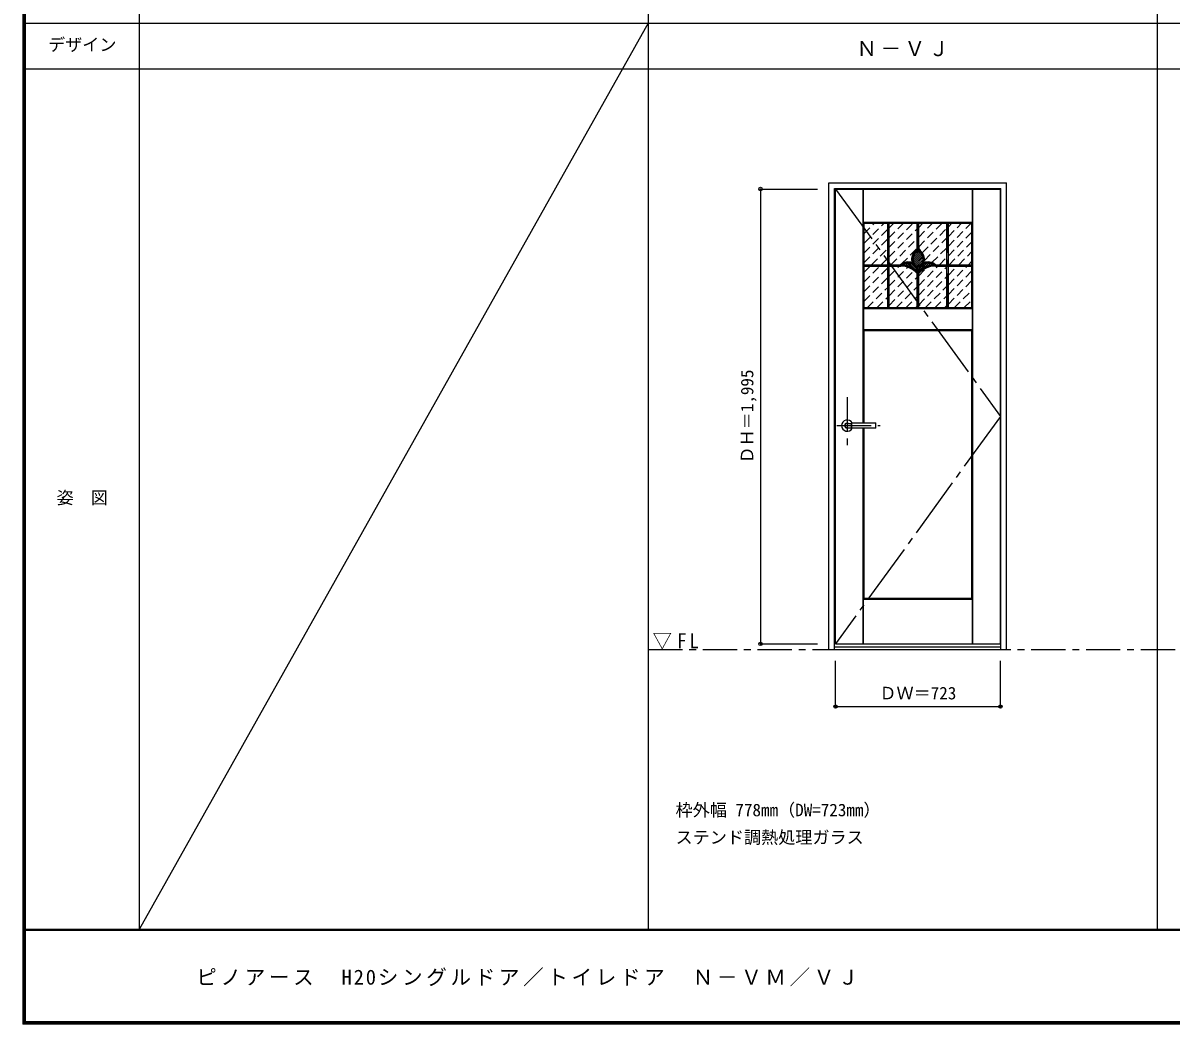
# Model space of a CAD drawing. Units: millimetres, scale not verified. Extents: x -6000 to 5700, y -4307 to 4260.
# Drawn here: x -6000 to -966, y -4205 to 186 of the extents above; entities that cross this region are included whole.
import ezdxf
from ezdxf.enums import TextEntityAlignment as Align

# ---------------------------------------------------------------- set-up
doc = ezdxf.new("R2010")
doc.units = ezdxf.units.MM
doc.header["$LTSCALE"] = 30
doc.header["$PDMODE"] = 32
doc.header["$PDSIZE"] = 15
for name, pattern in [('CHAIN1', [8, 5, -1, 1, -1]), ('CHAIN2', [12, 9, -1, 1, -1]), ('DASHED1', [1.8, 1.2, -0.6])]:
    doc.linetypes.add(name, pattern=pattern)
for name, color, linetype in [('0-1_通り芯', 4, 'CHAIN1'), ('0-2_扉', 3, 'Continuous'), ('0-3_仕上げ', 4, 'Continuous'), ('0-4_枠', 3, 'Continuous'), ('0-5_レバー', 3, 'Continuous'), ('0-7', 7, 'CHAIN2'), ('0-A_文字', 7, 'Continuous'), ('0-B_寸法', 7, 'Continuous'), ('0-C_ハッチ', 4, 'DASHED1'), ('F-1_枠', 6, 'Continuous'), ('F-A_文字', 7, 'Continuous')]:
    doc.layers.add(name, color=color, linetype=linetype)
doc.styles.add('ＭＳ ゴシック', font='')
doc.styles.get('ＭＳ ゴシック').set_extended_font_data('MS Gothic')

msp = doc.modelspace()

# ---------------------------------------------------------------- linework, layer by layer
at = {"layer": '0-1_通り芯'}
for p, q in [((-2385.8, -1456), (-2385.8, -1666)), ((-2430.8, -1580), (-2240.8, -1580))]:
    msp.add_line(p, q, dxfattribs=at)
at = {"layer": '0-1_通り芯', "color": 7}
msp.add_line((-3258.4, -2562.5), (5690, -2562.5), dxfattribs=at)
at = {"layer": '0-2_扉'}
for p, q in [((-2436.8, -542.5), (-1713.8, -542.5)), ((-2436.8, -2537.5), (-2436.8, -542.5)), ((-1713.8, -2537.5), (-1713.8, -542.5)), ((-2436.8, -2537.5), (-1713.8, -2537.5))]:
    msp.add_line(p, q, dxfattribs=at)
at = {"layer": '0-3_仕上げ', "color": 7}
for p, q in [((-2315.8, -1568.5), (-2315.8, -542.5)), ((-2314.8, -689.5), (-2314.8, -542.5)), ((-2313.8, -688.5), (-2313.8, -542.5)), ((-1836.8, -688.5), (-1836.8, -542.5)), ((-1835.8, -689.5), (-1835.8, -542.5)), ((-1834.8, -2537.5), (-1834.8, -542.5)), ((-1838.8, -692.5), (-1835.8, -689.5)), ((-2314.8, -1065.5), (-2311.8, -1062.5)), ((-2314.8, -1065.5), (-2313.8, -1066.5)), ((-2314.8, -1065.5), (-2314.8, -1159.5)), ((-1835.8, -1065.5), (-1835.8, -1159.5)), ((-1838.8, -1162.5), (-1835.8, -1159.5)), ((-1836.8, -1158.5), (-1835.8, -1159.5)), ((-2315.8, -2537.5), (-2315.8, -1591.5)), ((-2314.8, -2340.5), (-2311.8, -2337.5)), ((-2314.8, -2537.5), (-2314.8, -2340.5)), ((-2313.8, -2537.5), (-2313.8, -2341.5)), ((-1836.8, -2537.5), (-1836.8, -2341.5)), ((-1835.8, -2537.5), (-1835.8, -2340.5))]:
    msp.add_line(p, q, dxfattribs=at)
at = {"layer": '0-3_仕上げ', "color": 3}
for p, q in [((-2311.8, -692.5), (-1838.8, -692.5)), ((-2311.8, -1062.5), (-2311.8, -692.5)), ((-2208.3, -1062.5), (-2208.3, -692.5)), ((-2202.3, -1062.5), (-2202.3, -692.5)), ((-2078.3, -797.18), (-2078.3, -692.5)), ((-2072.3, -797.18), (-2072.3, -692.5)), ((-1948.3, -1062.5), (-1948.3, -692.5)), ((-1942.3, -1062.5), (-1942.3, -692.5)), ((-1838.8, -1062.5), (-1838.8, -692.5)), ((-2311.8, -874.5), (-2152.48, -874.5)), ((-2311.8, -880.5), (-2151.3, -880.5)), ((-1999.31, -880.5), (-1838.8, -880.5)), ((-1998.12, -874.5), (-1838.8, -874.5)), ((-2078.3, -1062.5), (-2078.3, -913.62)), ((-2072.3, -1062.5), (-2072.3, -913.62)), ((-2313.8, -1066.5), (-1836.8, -1066.5)), ((-2313.8, -1158.5), (-2313.8, -1066.5)), ((-2311.8, -1062.5), (-1838.8, -1062.5)), ((-1836.8, -1158.5), (-1836.8, -1066.5)), ((-2313.8, -1158.5), (-1836.8, -1158.5)), ((-2311.8, -1162.5), (-1838.8, -1162.5)), ((-2311.8, -1568.5), (-2311.8, -1162.5)), ((-2311.8, -2337.5), (-2311.8, -1591.5))]:
    msp.add_line(p, q, dxfattribs=at)
at = {"layer": '0-3_仕上げ', "color": 3, "linetype": 'CHAIN1'}
for p, q in [((-2205.3, -1062.5), (-2205.3, -692.5)), ((-2075.3, -797.18), (-2075.3, -692.5)), ((-1945.3, -1062.5), (-1945.3, -692.5)), ((-2311.8, -877.5), (-2151.3, -877.5)), ((-1999.3, -877.5), (-1838.8, -877.5)), ((-2075.3, -1062.5), (-2075.3, -907.61))]:
    msp.add_line(p, q, dxfattribs=at)
at = {"layer": '0-3_仕上げ', "color": 7}
for points in [[(-2313.8, -688.5), (-2314.8, -689.5), (-2311.8, -692.5)], [(-2313.8, -688.5), (-1836.8, -688.5), (-1835.8, -689.5)], [(-1838.8, -1062.5), (-1835.8, -1065.5), (-1836.8, -1066.5)], [(-2313.8, -1158.5), (-2314.8, -1159.5), (-2311.8, -1162.5)], [(-2314.8, -2340.5), (-2313.8, -2341.5), (-1836.8, -2341.5)], [(-1838.8, -2337.5), (-1835.8, -2340.5), (-1836.8, -2341.5)]]:
    msp.add_lwpolyline(points, dxfattribs=at)
at = {"layer": '0-3_仕上げ', "color": 3}
msp.add_lwpolyline([(-2311.8, -2337.5), (-1838.8, -2337.5), (-1838.8, -1162.5)], dxfattribs=at)
for centre, radius, start, end in [((-2110.04, -792.94), 32, 311.16277, 353.05604), ((-2040.56, -792.94), 32, 186.94396, 228.83723), ((-2060.68, -849.41), 43, 131.16277, 203.35991), ((-2060.68, -849.41), 37, 131.16277, 225.52075), ((-2110.04, -792.94), 38, 311.16277, 336.10603), ((-2040.56, -792.94), 38, 203.89397, 228.83723), ((-2089.92, -849.41), 37, 314.47925, 48.83723), ((-2089.92, -849.41), 43, 336.64009, 48.83723), ((-2120.23, -910.06), 48, 65.27067, 132.2051), ((-2151.29, -977.5), 97, 41.19177, 90.00377), ((-2120.23, -910.06), 42, 7.55844, 122.98693), ((-2151.29, -977.5), 103, 45.10773, 85.43764), ((-2120.23, -910.06), 48, 20.5908, 45.52075), ((-2030.37, -910.06), 48, 134.47925, 159.4092), ((-1999.31, -977.5), 97, 90, 138.80823), ((-2030.37, -910.06), 42, 57.01307, 172.44156), ((-1999.31, -977.5), 103, 94.56236, 134.89227), ((-2030.37, -910.06), 48, 47.7949, 114.72933)]:
    msp.add_arc(centre, radius, start, end, dxfattribs=at)
at = {"layer": '0-3_仕上げ', "color": 3, "linetype": 'CHAIN1'}
for centre, radius, start, end in [((-2110.04, -792.94), 35, 311.16277, 353.05604), ((-2040.56, -792.94), 35, 186.94396, 228.83723), ((-2060.68, -849.41), 40, 131.16277, 225.52075), ((-2089.92, -849.41), 40, 314.47925, 48.83723), ((-2120.23, -910.06), 45, 3.11365, 133.65902), ((-2151.29, -977.5), 100, 40.5416, 90.00377), ((-2030.37, -910.06), 45, 46.34098, 176.88635), ((-1999.31, -977.5), 100, 89.99623, 139.4584)]:
    msp.add_arc(centre, radius, start, end, dxfattribs=at)
at = {"layer": '0-4_枠'}
for p, q in [((-2465.8, -515.5), (-1687.8, -515.5)), ((-2465.8, -2562.5), (-2465.8, -515.5)), ((-2441.8, -539.5), (-1711.8, -539.5)), ((-2441.8, -2562.5), (-2441.8, -539.5)), ((-1711.8, -2562.5), (-1711.8, -539.5)), ((-1687.8, -2562.5), (-1687.8, -515.5)), ((-2465.8, -2562.5), (-1687.8, -2562.5)), ((-2441.8, -2550.5), (-1711.8, -2550.5))]:
    msp.add_line(p, q, dxfattribs=at)
at = {"layer": '0-5_レバー'}
for p, q in [((-2385.8, -1570.5), (-2366.8, -1570.5)), ((-2385.8, -1589.5), (-2366.8, -1589.5)), ((-2366.8, -1569.5), (-2365.8, -1568.5)), ((-2366.8, -1590.5), (-2366.8, -1569.5)), ((-2366.8, -1590.5), (-2365.8, -1591.5)), ((-2365.8, -1568.5), (-2261.8, -1568.5)), ((-2261.8, -1591.5), (-2365.8, -1591.5)), ((-2260.8, -1569.5), (-2261.8, -1568.5)), ((-2260.8, -1590.5), (-2261.8, -1591.5)), ((-2260.8, -1590.5), (-2260.8, -1569.5))]:
    msp.add_line(p, q, dxfattribs=at)
at = {"layer": '0-5_レバー', "color": 4}
for p, q in [((-2365.8, -1591.5), (-2365.8, -1568.5)), ((-2261.8, -1568.5), (-2261.8, -1591.5))]:
    msp.add_line(p, q, dxfattribs=at)
for radius, start, end in [(24.55, 27.93255, 332.06745), (11, 59.72736, 300.27264)]:
    msp.add_arc((-2385.8, -1580), radius, start, end, dxfattribs=at)
at = {"layer": '0-5_レバー'}
msp.add_arc((-2385.8, -1580), 9.5, 90, 270, dxfattribs=at)
at = {"layer": '0-7'}
for p, q in [((-2436.8, -542.5), (-1713.8, -1540)), ((-1713.8, -1540), (-2436.8, -2537.5))]:
    msp.add_line(p, q, dxfattribs=at)
at = {"layer": '0-B_寸法', "color": 4}
for p, q in [((-2765.8, -542.5), (-2515.8, -542.5)), ((-2765.8, -542.5), (-2765.8, -2537.5)), ((-2765.8, -2537.5), (-2515.8, -2537.5)), ((-2436.8, -2812.5), (-2436.8, -2612.5)), ((-1713.8, -2812.5), (-1713.8, -2612.5)), ((-2436.8, -2812.5), (-1713.8, -2812.5))]:
    msp.add_line(p, q, dxfattribs=at)
at = {"layer": '0-B_寸法'}
for p in [(-2765.8, -542.5), (-2765.8, -2537.5), (-2436.8, -2812.5), (-1713.8, -2812.5)]:
    msp.add_point(p, dxfattribs=at)
at = {"layer": '0-C_ハッチ'}
for p, q in [((-2311.8, -780.29), (-2224.01, -692.5)), ((-2311.8, -737.86), (-2266.44, -692.5)), ((-2311.8, -695.43), (-2308.86, -692.5)), ((-2202.3, -798.07), (-2096.73, -692.5)), ((-2202.3, -755.64), (-2139.16, -692.5)), ((-2202.3, -713.21), (-2181.59, -692.5)), ((-2072.3, -795.35), (-1969.45, -692.5)), ((-2072.3, -752.92), (-2011.88, -692.5)), ((-2072.3, -710.49), (-2054.31, -692.5)), ((-1942.3, -792.63), (-1842.17, -692.5)), ((-1942.3, -750.2), (-1884.6, -692.5)), ((-1942.3, -707.77), (-1927.03, -692.5)), ((-2311.8, -822.71), (-2208.3, -719.21)), ((-2202.3, -840.49), (-2078.3, -716.49)), ((-2056.67, -822.14), (-1948.3, -713.77)), ((-1942.3, -835.05), (-1838.8, -731.55)), ((-2311.8, -865.14), (-2208.3, -761.64)), ((-2278.73, -874.5), (-2208.3, -804.07)), ((-2193.88, -874.5), (-2078.3, -758.92)), ((-2147.52, -870.56), (-2078.3, -801.35)), ((-2047.32, -855.21), (-1948.3, -756.2)), ((-2014.45, -864.77), (-1948.3, -798.63)), ((-1939.32, -874.5), (-1838.8, -773.98)), ((-2236.31, -874.5), (-2208.3, -846.49)), ((-1981.75, -874.5), (-1948.3, -841.05)), ((-1896.89, -874.5), (-1838.8, -816.4)), ((-2311.8, -949.99), (-2242.31, -880.5)), ((-2311.8, -907.57), (-2284.73, -880.5)), ((-2311.8, -992.42), (-2208.3, -888.92)), ((-2202.3, -925.35), (-2157.45, -880.5)), ((-2202.3, -882.92), (-2199.88, -880.5)), ((-2202.3, -967.77), (-2120.16, -885.63)), ((-2202.3, -1010.2), (-2092.47, -900.37)), ((-2100.73, -866.2), (-2100.4, -865.87)), ((-2072.3, -965.05), (-1987.75, -880.5)), ((-2072.3, -1007.48), (-1948.3, -883.48)), ((-2072.3, -922.63), (-2038.4, -888.73)), ((-1942.3, -962.33), (-1860.47, -880.5)), ((-1942.3, -919.9), (-1902.89, -880.5)), ((-1942.3, -1004.76), (-1838.8, -901.26)), ((-1854.47, -874.5), (-1838.8, -858.83)), ((-2311.8, -1034.85), (-2208.3, -931.35)), ((-2202.3, -1052.63), (-2078.3, -928.63)), ((-2072.3, -1049.9), (-1948.3, -925.9)), ((-1942.3, -1047.18), (-1838.8, -943.68)), ((-2297.03, -1062.5), (-2208.3, -973.77)), ((-2169.75, -1062.5), (-2078.3, -971.05)), ((-2042.47, -1062.5), (-1948.3, -968.33)), ((-1915.19, -1062.5), (-1838.8, -986.11)), ((-2254.6, -1062.5), (-2208.3, -1016.2)), ((-2127.32, -1062.5), (-2078.3, -1013.48)), ((-2084.89, -1062.5), (-2078.3, -1055.9)), ((-2000.04, -1062.5), (-1948.3, -1010.76)), ((-1957.62, -1062.5), (-1948.3, -1053.18)), ((-1872.76, -1062.5), (-1838.8, -1028.54)), ((-2212.17, -1062.5), (-2208.3, -1058.63))]:
    msp.add_line(p, q, dxfattribs=at)
at = {"layer": '0-C_ハッチ', "color": 3, "linetype": 'Continuous'}
for p, q in [((-2065.85, -821.3), (-2097.51, -852.96)), ((-2070, -816.97), (-2097.32, -844.29)), ((-2061.63, -825.57), (-2096.11, -860.05)), ((-2058.1, -830.53), (-2093.69, -866.12)), ((-2073.46, -811.95), (-2093.1, -831.59)), ((-2055.34, -836.25), (-2090.46, -871.37)), ((-2053.5, -842.89), (-2086.51, -875.9)), ((-2052.95, -850.83), (-2082.5, -880.38)), ((-2054.86, -861.22), (-2079.04, -885.41))]:
    msp.add_line(p, q, dxfattribs=at)
at = {"layer": '0-C_ハッチ', "color": 2, "linetype": 'Continuous'}
for p, q in [((-2137.08, -871.58), (-2132.41, -876.25)), ((-2130.77, -869.4), (-2121.17, -879)), ((-2123.5, -868.18), (-2107.33, -884.35)), ((-2114.79, -868.41), (-2080.78, -902.42)), ((-2102.93, -871.79), (-2081.96, -892.75)), ((-2070.09, -896.43), (-2066.82, -899.71)), ((-2067.54, -890.5), (-2062.15, -895.89)), ((-2064.28, -885.28), (-2057.23, -892.33)), ((-2060.39, -880.68), (-2052.04, -889.03)), ((-2055.89, -876.7), (-2046.59, -885.99)), ((-2050.76, -873.34), (-2040.85, -883.25)), ((-2044.95, -870.67), (-2034.8, -880.81)), ((-2038.31, -868.81), (-2028.43, -878.7)), ((-2030.59, -868.06), (-2021.68, -876.96)), ((-2021.06, -869.1), (-2014.53, -875.63))]:
    msp.add_line(p, q, dxfattribs=at)
at = {"layer": 'F-1_枠'}
for p, q in [((-6000, 4175), (-6000, -4205)), ((-5995, 4175), (-5995, -4205)), ((-5990, 4175), (-5990, -4205)), ((-5490, 4175), (-5490, -3790)), ((-3258.4, 4175), (-3258.4, -3790)), ((-1026.8, 4175), (-1026.8, -3790)), ((-6000, 184.5), (5700, 184.5)), ((-6000, -15.5), (5700, -15.5)), ((5700, -3790), (-6000, -3790)), ((5700, -3795), (-6000, -3795)), ((5700, -4195), (-6000, -4195)), ((5700, -4200), (-6000, -4200)), ((5700, -4205), (-6000, -4205))]:
    msp.add_line(p, q, dxfattribs=at)
at = {"layer": 'F-A_文字'}
msp.add_line((-3258.4, 184.5), (-5490, -3790), dxfattribs=at)

# ---------------------------------------------------------------- texts
at = {"layer": '0-A_文字', "style": 'ＭＳ ゴシック'}
for s, p in [('枠外幅 778mm（DW=723mm）', (-3138.4, -3310)), ('ステンド調熱処理ガラス', (-3138.4, -3430))]:
    msp.add_text(s, height=54.99, dxfattribs=at).set_placement(p, align=Align.BOTTOM_LEFT)
at = {"layer": '0-A_文字', "char_height": 65.98, "attachment_point": 7, "style": 'ＭＳ ゴシック'}
for s, insert in [('\\T1.17;Ｎ－ＶＪ', (-2345.1, 39.5)), ('\\T1.26;\\W0.95;▽FL', (-3239.65, -2562.5))]:
    msp.add_mtext(s, dxfattribs=dict(at, insert=insert))
at = {"layer": '0-B_寸法', "style": 'ＭＳ ゴシック'}
msp.add_text('ＤＨ＝1,995', height=54.99, rotation=90, dxfattribs=at).set_placement((-2780.8, -1746.25), align=Align.BOTTOM_LEFT)
msp.add_text('ＤＷ＝723', height=54.99, dxfattribs=at).set_placement((-2244.55, -2797.5), align=Align.BOTTOM_LEFT)
at = {"layer": 'F-A_文字', "style": 'ＭＳ ゴシック'}
for s, p in [('デザイン', (-5890, 47)), ('姿\u3000図', (-5852.5, -1940.25))]:
    msp.add_text(s, height=54.99, dxfattribs=at).set_placement(p, align=Align.BOTTOM_LEFT)
at = {"layer": 'F-A_文字', "insert": (-5240, -4040), "char_height": 65.98, "attachment_point": 7, "style": 'ＭＳ ゴシック'}
msp.add_mtext('\\T1.18;ピノアース\u3000H20シングルドア／トイレドア\u3000Ｎ－ＶＭ／ＶＪ', dxfattribs=at)

doc.saveas('drawing.dxf')
